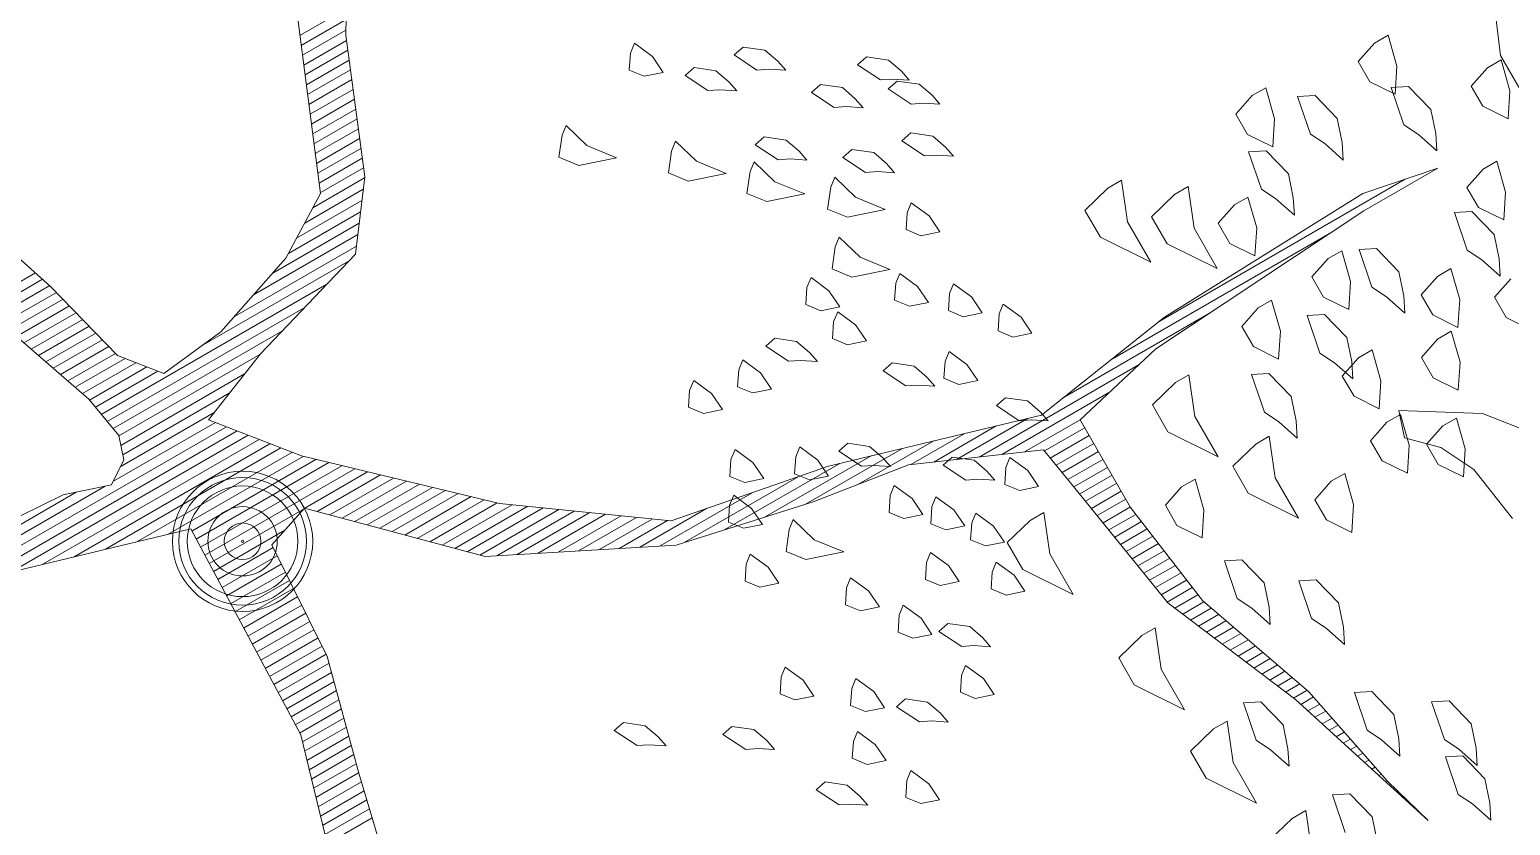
# Model space of a CAD drawing. Header units: metres. Extents: x 12093 to 20303, y 514 to 1412.
# Drawn here: x 19764.666 to 19766.984, y 692.737 to 693.982 of the extents above; entities that cross this region are included whole.
import ezdxf

# ---------------------------------------------------------------- set-up
doc = ezdxf.new("R2010")
doc.units = ezdxf.units.M
for name, color, linetype, lineweight in [('ARBOLES', 52, 'Continuous', 13), ('grass', 64, 'Continuous', 13), ('Layer2', 43, 'Continuous', 20)]:
    doc.layers.add(name, color=color, linetype=linetype, lineweight=lineweight)

# ---------------------------------------------------------------- blocks, each defined once
blk = doc.blocks.new('ghgfghgh')
at = {"layer": 'ARBOLES', "lineweight": 20}
for p, q in [((20001.7025, 664.534), (20001.7002, 664.3997)), ((20001.6752, 664.2434), (20001.6496, 664.4414)), ((20001.655, 664.3992), (20001.7006, 664.4255)), ((20001.6563, 664.3895), (20001.7005, 664.415)), ((20001.6575, 664.3798), (20001.7003, 664.4045)), ((20001.6588, 664.3701), (20001.7009, 664.3944)), ((20001.7002, 664.3997), (20001.7189, 664.2598)), ((20001.66, 664.3604), (20001.7022, 664.3847)), ((20001.6613, 664.3507), (20001.7035, 664.375)), ((20001.6626, 664.341), (20001.7048, 664.3654)), ((20001.6638, 664.3313), (20001.7061, 664.3557)), ((20001.6651, 664.3216), (20001.7074, 664.346)), ((20001.6663, 664.3119), (20001.7087, 664.3363)), ((20001.6676, 664.3022), (20001.71, 664.3267)), ((20001.6688, 664.2925), (20001.7113, 664.317)), ((20001.6701, 664.2828), (20001.7126, 664.3073)), ((20001.6714, 664.2731), (20001.7139, 664.2976)), ((20001.6726, 664.2634), (20001.7152, 664.2879)), ((20001.6739, 664.2537), (20001.7165, 664.2783)), ((20001.6677, 664.2293), (20001.7188, 664.2588)), ((20001.6751, 664.244), (20001.7178, 664.2686)), ((20001.7189, 664.2598), (20001.7097, 664.1835)), ((20002.5027, 664.1171), (20002.7456, 664.2574)), ((20002.7037, 664.2432), (20002.7778, 664.2683)), ((20002.7778, 664.2683), (20002.7047, 664.2261)), ((20001.6412, 664.1794), (20001.6752, 664.2434)), ((20001.6597, 664.2142), (20001.7175, 664.2476)), ((20002.5081, 664.1214), (20002.7037, 664.2432)), ((20001.6517, 664.1992), (20001.7161, 664.2364)), ((20001.6282, 664.1647), (20001.7134, 664.214)), ((20001.6437, 664.1841), (20001.7148, 664.2252)), ((20002.7047, 664.2261), (20002.4996, 664.0899)), ((20001.3545, 664.2001), (20001.409, 664.1517)), ((20001.6092, 664.1434), (20001.7121, 664.2028)), ((20002.4551, 664.0792), (20002.6732, 664.2051)), ((20001.5903, 664.122), (20001.7107, 664.1915)), ((20001.4466, 664.0405), (20001.287, 664.1788)), ((20001.5579, 664.0929), (20001.7034, 664.1769)), ((20001.5768, 664.1068), (20001.6412, 664.1794)), ((20001.7097, 664.1835), (20001.6159, 664.085)), ((20001.3393, 664.1335), (20001.394, 664.165)), ((20001.3465, 664.1272), (20001.4011, 664.1587)), ((20001.3537, 664.121), (20001.4082, 664.1524)), ((20001.3609, 664.1147), (20001.4147, 664.1458)), ((20001.409, 664.1517), (20001.475, 664.0835)), ((20001.459, 664.0254), (20001.6814, 664.1538)), ((20001.3682, 664.1085), (20001.4212, 664.1391)), ((20001.3754, 664.1022), (20001.4277, 664.1324)), ((20001.4648, 664.0183), (20001.6593, 664.1306)), ((20001.3826, 664.0959), (20001.4341, 664.1257)), ((20001.3898, 664.0897), (20001.4406, 664.119)), ((20001.397, 664.0834), (20001.4471, 664.1123)), ((20002.3866, 664.0247), (20002.5081, 664.1214)), ((20002.4075, 664.0413), (20002.5526, 664.1251)), ((20001.4043, 664.0772), (20001.4536, 664.1056)), ((20001.4115, 664.0709), (20001.46, 664.0989)), ((20001.4707, 664.0113), (20001.6372, 664.1074)), ((20001.5208, 664.0656), (20001.5768, 664.1068)), ((20001.4187, 664.0647), (20001.4665, 664.0922)), ((20001.4259, 664.0584), (20001.473, 664.0856)), ((20001.475, 664.0835), (20001.5208, 664.0656)), ((20001.4763, 664.0041), (20001.6154, 664.0844)), ((20001.6159, 664.085), (20001.5648, 664.0201)), ((20002.4996, 664.0899), (20002.4247, 664.0201)), ((20001.4331, 664.0521), (20001.4824, 664.0806)), ((20001.4404, 664.0459), (20001.4932, 664.0764)), ((20001.4474, 664.0395), (20001.5039, 664.0722)), ((20001.4532, 664.0325), (20001.5147, 664.068)), ((20002.3251, 663.9833), (20002.4832, 664.0746)), ((20001.4783, 663.9948), (20001.6004, 664.0653)), ((20001.4763, 664.0044), (20001.4466, 664.0405)), ((20001.4802, 663.9855), (20001.5853, 664.0462)), ((20002.3474, 663.9858), (20002.4538, 664.0472)), ((20001.4777, 663.9736), (20001.5703, 664.0271)), ((20002.1764, 663.9742), (20002.3866, 664.0247)), ((20001.1504, 663.7638), (20001.5824, 664.0132)), ((20001.4705, 663.959), (20001.5716, 664.0174)), ((20001.5648, 664.0201), (20001.6564, 663.9843)), ((20002.2803, 663.9783), (20002.3421, 664.014)), ((20002.3027, 663.9808), (20002.373, 664.0214)), ((20002.3698, 663.9883), (20002.4247, 664.02)), ((20002.3896, 663.9893), (20002.4293, 664.0122)), ((20002.4247, 664.0201), (20002.4746, 663.9336)), ((20001.3394, 663.8625), (20001.5931, 664.009)), ((20001.3703, 663.8699), (20001.6039, 664.0048)), ((20001.4012, 663.8774), (20001.6147, 664.0006)), ((20001.4321, 663.8848), (20001.6254, 663.9964)), ((20001.4812, 663.9806), (20001.4763, 664.0044)), ((20002.2062, 663.9564), (20002.2803, 663.9992)), ((20002.2579, 663.9758), (20002.3112, 664.0066)), ((20002.3954, 663.9822), (20002.4338, 664.0044)), ((20002.4012, 663.9751), (20002.4383, 663.9965)), ((20001.463, 663.8922), (20001.6362, 663.9922)), ((20001.4689, 663.9558), (20001.4812, 663.9806)), ((20001.4939, 663.8996), (20001.647, 663.9879)), ((20001.5248, 663.907), (20001.658, 663.9839)), ((20001.5483, 663.9102), (20001.6708, 663.9808)), ((20001.6564, 663.9843), (20001.8518, 663.9375)), ((20002.1141, 663.9241), (20002.2185, 663.9843)), ((20002.1538, 663.9366), (20002.2494, 663.9917)), ((20002.3886, 663.9904), (20002.2554, 663.9755)), ((20002.4183, 663.9543), (20002.3886, 663.9904)), ((20002.407, 663.9681), (20002.4428, 663.9887)), ((20002.4128, 663.961), (20002.4473, 663.9809)), ((20001.5526, 663.9022), (20001.6835, 663.9778)), ((20001.5569, 663.8942), (20001.6963, 663.9747)), ((20001.5611, 663.8863), (20001.7091, 663.9717)), ((20001.6598, 663.9328), (20001.7218, 663.9686)), ((20001.6721, 663.9295), (20001.7346, 663.9656)), ((20002.0214, 663.9202), (20002.1764, 663.9742)), ((20002.0744, 663.9116), (20002.1876, 663.9769)), ((20002.2554, 663.9755), (20002.1613, 663.9389)), ((20002.4187, 663.9539), (20002.4518, 663.9731)), ((20002.4244, 663.9468), (20002.4563, 663.9653)), ((20001.2006, 663.8032), (20001.4628, 663.9546)), ((20001.4213, 663.9461), (20001.4689, 663.9558)), ((20001.6844, 663.9262), (20001.7474, 663.9625)), ((20001.6968, 663.9229), (20001.7601, 663.9595)), ((20001.7091, 663.9196), (20001.7729, 663.9564)), ((20001.7214, 663.9163), (20001.7857, 663.9533)), ((20002.0347, 663.8991), (20002.1474, 663.9641)), ((20002.5112, 663.8395), (20002.4183, 663.9543)), ((20002.4302, 663.9397), (20002.4609, 663.9575)), ((20001.2508, 663.8426), (20001.4348, 663.9489)), ((20001.3177, 663.8952), (20001.4213, 663.9461)), ((20001.7338, 663.913), (20001.7984, 663.9503)), ((20001.7461, 663.9097), (20001.8112, 663.9472)), ((20001.7584, 663.9063), (20001.824, 663.9442)), ((20001.7708, 663.903), (20001.8367, 663.9411)), ((20001.7831, 663.8997), (20001.8495, 663.9381)), ((20001.7954, 663.8964), (20001.8644, 663.9362)), ((20001.8518, 663.9375), (20002.0214, 663.9202)), ((20002.0104, 663.8955), (20002.1018, 663.9482)), ((20002.1613, 663.9389), (20002.0262, 663.8964)), ((20002.4359, 663.9326), (20002.4654, 663.9496)), ((20002.4416, 663.9255), (20002.4699, 663.9418)), ((20001.5654, 663.8783), (20001.659, 663.9323)), ((20001.6594, 663.9329), (20001.6272, 663.8965)), ((20001.8377, 663.8851), (20001.6594, 663.9329)), ((20001.8078, 663.8931), (20001.8797, 663.9347)), ((20001.8201, 663.8898), (20001.8951, 663.9331)), ((20001.8324, 663.8865), (20001.9104, 663.9315)), ((20001.8492, 663.8858), (20001.9257, 663.93)), ((20001.8694, 663.887), (20001.9411, 663.9284)), ((20001.8895, 663.8882), (20001.9564, 663.9268)), ((20001.9097, 663.8894), (20001.9718, 663.9253)), ((20001.9298, 663.8906), (20001.9871, 663.9237)), ((20001.95, 663.8918), (20002.0024, 663.9221)), ((20001.9903, 663.8942), (20002.0563, 663.9324)), ((20002.4474, 663.9184), (20002.4744, 663.934)), ((20002.4531, 663.9113), (20002.4799, 663.9267)), ((20002.4746, 663.9336), (20002.5455, 663.8416)), ((20001.5472, 663.9124), (20001.3369, 663.8619)), ((20001.6557, 663.7091), (20001.5472, 663.9124)), ((20001.5696, 663.8703), (20001.64, 663.911)), ((20001.9701, 663.893), (20002.0178, 663.9206)), ((20002.4589, 663.9042), (20002.4855, 663.9195)), ((20002.4646, 663.8971), (20002.491, 663.9123)), ((20001.5739, 663.8623), (20001.6285, 663.8939)), ((20001.6272, 663.8965), (20001.682, 663.7863)), ((20002.0262, 663.8964), (20001.8377, 663.8851)), ((20002.4704, 663.89), (20002.4966, 663.9051)), ((20002.4761, 663.8829), (20002.5021, 663.8979)), ((20001.5781, 663.8544), (20001.6326, 663.8858)), ((20001.5824, 663.8464), (20001.6366, 663.8777)), ((20002.4819, 663.8758), (20002.5077, 663.8907)), ((20002.4876, 663.8687), (20002.5132, 663.8834)), ((20001.5866, 663.8384), (20001.6406, 663.8696)), ((20002.4934, 663.8616), (20002.5188, 663.8762)), ((20002.4991, 663.8545), (20002.5244, 663.869)), ((20001.5909, 663.8305), (20001.6446, 663.8615)), ((20001.5951, 663.8225), (20001.6487, 663.8534)), ((20002.5049, 663.8473), (20002.5299, 663.8618)), ((20002.5106, 663.8402), (20002.5355, 663.8546)), ((20001.5994, 663.8145), (20001.6527, 663.8453)), ((20001.6036, 663.8066), (20001.6567, 663.8372)), ((20002.6373, 663.7439), (20002.5112, 663.8395)), ((20002.5182, 663.8342), (20002.541, 663.8474)), ((20002.526, 663.8283), (20002.5469, 663.8403)), ((20002.5338, 663.8224), (20002.5542, 663.8341)), ((20002.5455, 663.8416), (20002.6506, 663.7516)), ((20001.6079, 663.7986), (20001.6607, 663.8291)), ((20001.6121, 663.7906), (20001.6648, 663.821)), ((20002.5416, 663.8164), (20002.5615, 663.8279)), ((20002.5495, 663.8105), (20002.5687, 663.8217)), ((20001.6164, 663.7827), (20001.6688, 663.8129)), ((20001.6207, 663.7747), (20001.6728, 663.8048)), ((20002.5573, 663.8046), (20002.576, 663.8154)), ((20002.5651, 663.7987), (20002.5833, 663.8092)), ((20001.6249, 663.7667), (20001.6768, 663.7967)), ((20002.5729, 663.7928), (20002.5906, 663.803)), ((20002.5807, 663.7869), (20002.5978, 663.7968)), ((20002.5885, 663.7809), (20002.6051, 663.7905)), ((20001.6292, 663.7587), (20001.6809, 663.7886)), ((20001.6334, 663.7508), (20001.6837, 663.7798)), ((20001.682, 663.7863), (20001.713, 663.6712)), ((20002.5963, 663.775), (20002.6124, 663.7843)), ((20002.6041, 663.7691), (20002.6197, 663.7781)), ((20001.6377, 663.7428), (20001.6862, 663.7708)), ((20001.6419, 663.7348), (20001.6886, 663.7618)), ((20002.6119, 663.7632), (20002.6269, 663.7719)), ((20002.6197, 663.7573), (20002.6342, 663.7656)), ((20001.6462, 663.7269), (20001.691, 663.7528)), ((20002.6275, 663.7513), (20002.6415, 663.7594)), ((20002.6353, 663.7454), (20002.6488, 663.7532)), ((20002.6425, 663.7392), (20002.6551, 663.7465)), ((20002.6506, 663.7516), (20002.7282, 663.6634)), ((20001.6504, 663.7189), (20001.6935, 663.7437)), ((20001.6547, 663.7109), (20001.6959, 663.7347)), ((20002.7683, 663.6245), (20002.6373, 663.7439)), ((20002.6495, 663.7328), (20002.6612, 663.7395)), ((20002.6565, 663.7264), (20002.6673, 663.7326)), ((20001.6574, 663.7021), (20001.6983, 663.7257)), ((20002.6635, 663.72), (20002.6734, 663.7257)), ((20002.6705, 663.7136), (20002.6795, 663.7188)), ((20001.7333, 663.3904), (20001.6557, 663.7091)), ((20001.6596, 663.6929), (20001.7008, 663.7167)), ((20001.6618, 663.6838), (20001.7032, 663.7077)), ((20002.6775, 663.7073), (20002.6855, 663.7119)), ((20002.6845, 663.7009), (20002.6916, 663.705)), ((20001.6641, 663.6746), (20001.7056, 663.6986)), ((20001.6663, 663.6655), (20001.708, 663.6896)), ((20002.6915, 663.6945), (20002.6977, 663.698)), ((20002.6985, 663.6881), (20002.7038, 663.6911)), ((20001.6685, 663.6564), (20001.7105, 663.6806)), ((20002.7055, 663.6817), (20002.7098, 663.6842)), ((20002.7126, 663.6753), (20002.7159, 663.6773)), ((20001.6707, 663.6472), (20001.7129, 663.6716)), ((20001.673, 663.6381), (20001.7156, 663.6627)), ((20001.713, 663.6712), (20001.7517, 663.5428)), ((20002.7266, 663.6626), (20002.7281, 663.6635)), ((20002.7282, 663.6634), (20002.7683, 663.6245)), ((20001.6752, 663.6289), (20001.7182, 663.6538)), ((20001.6774, 663.6198), (20001.7209, 663.6449)), ((20002.7336, 663.6562), (20002.7348, 663.6569)), ((20001.6796, 663.6107), (20001.7236, 663.636)), ((20001.6819, 663.6015), (20001.7263, 663.6272))]:
    blk.add_line(p, q, dxfattribs=at)
for radius in [0.0692, 0.063, 0.0546, 0.0342, 0.0181, 0.00112]:
    blk.add_circle((20001.5984, 663.9001), radius, dxfattribs=at)
at = {"layer": 'grass'}
for p, q in [((20002.8317, 664.4457), (20002.8396, 664.3797)), ((20001.9851, 664.3917), (20001.9811, 664.3819)), ((20002.0027, 664.3787), (20001.9851, 664.3917)), ((20002.7154, 664.3918), (20002.6993, 664.3736)), ((20002.7287, 664.3995), (20002.7154, 664.3918)), ((20002.7374, 664.3691), (20002.7287, 664.3995)), ((20001.9811, 664.3819), (20001.98, 664.3652)), ((20002.0134, 664.3629), (20002.0027, 664.3787)), ((20002.0833, 664.3801), (20002.0922, 664.3879)), ((20002.1058, 664.3652), (20002.0833, 664.3801)), ((20002.0922, 664.3879), (20002.1138, 664.3848)), ((20002.1138, 664.3848), (20002.1265, 664.3739)), ((20002.2052, 664.3703), (20002.2141, 664.3781)), ((20002.2141, 664.3781), (20002.2357, 664.375)), ((20002.2357, 664.375), (20002.2484, 664.3641)), ((20002.8402, 664.3752), (20002.8269, 664.3675)), ((20002.8396, 664.3797), (20002.8614, 664.3419)), ((20002.8489, 664.3448), (20002.8402, 664.3752)), ((20001.98, 664.3652), (20001.9947, 664.3591)), ((20001.9947, 664.3591), (20002.0134, 664.3629)), ((20002.035, 664.3598), (20002.0439, 664.3676)), ((20002.0575, 664.3449), (20002.035, 664.3598)), ((20002.0439, 664.3676), (20002.0655, 664.3645)), ((20002.0655, 664.3645), (20002.0782, 664.3536)), ((20002.1176, 664.3661), (20002.1058, 664.3652)), ((20002.1343, 664.365), (20002.1176, 664.3661)), ((20002.1265, 664.3739), (20002.1343, 664.365)), ((20002.2277, 664.3554), (20002.2052, 664.3703)), ((20002.2484, 664.3641), (20002.2562, 664.3552)), ((20002.6993, 664.3736), (20002.7108, 664.3537)), ((20002.7356, 664.3414), (20002.7374, 664.3691)), ((20002.8269, 664.3675), (20002.8108, 664.3494)), ((20002.0693, 664.3458), (20002.0575, 664.3449)), ((20002.086, 664.3447), (20002.0693, 664.3458)), ((20002.0782, 664.3536), (20002.086, 664.3447)), ((20002.1597, 664.3431), (20002.1687, 664.3509)), ((20002.1687, 664.3509), (20002.1903, 664.3478)), ((20002.1903, 664.3478), (20002.203, 664.3369)), ((20002.2395, 664.3563), (20002.2277, 664.3554)), ((20002.2355, 664.3465), (20002.2444, 664.3543)), ((20002.258, 664.3316), (20002.2355, 664.3465)), ((20002.2562, 664.3552), (20002.2395, 664.3563)), ((20002.2444, 664.3543), (20002.266, 664.3512)), ((20002.266, 664.3512), (20002.2787, 664.3403)), ((20002.608, 664.3475), (20002.5947, 664.3399)), ((20002.6167, 664.3171), (20002.608, 664.3475)), ((20002.7108, 664.3537), (20002.7356, 664.3414)), ((20002.7318, 664.3481), (20002.7489, 664.3491)), ((20002.7443, 664.311), (20002.7318, 664.3481)), ((20002.7489, 664.3491), (20002.7709, 664.3263)), ((20002.8108, 664.3494), (20002.8223, 664.3294)), ((20002.1822, 664.3282), (20002.1597, 664.3431)), ((20002.203, 664.3369), (20002.2108, 664.328)), ((20002.2698, 664.3325), (20002.258, 664.3316)), ((20002.2865, 664.3314), (20002.2698, 664.3325)), ((20002.2787, 664.3403), (20002.2865, 664.3314)), ((20002.5947, 664.3399), (20002.5786, 664.3217)), ((20002.6394, 664.3391), (20002.6566, 664.3401)), ((20002.652, 664.302), (20002.6394, 664.3391)), ((20002.6566, 664.3401), (20002.6786, 664.3174)), ((20002.8471, 664.3172), (20002.8489, 664.3448)), ((20002.1941, 664.3291), (20002.1822, 664.3282)), ((20002.2108, 664.328), (20002.1941, 664.3291)), ((20002.5786, 664.3217), (20002.5901, 664.3017)), ((20002.6149, 664.2895), (20002.6167, 664.3171)), ((20002.6786, 664.3174), (20002.6835, 664.2936)), ((20002.7709, 664.3263), (20002.7758, 664.3026)), ((20002.8223, 664.3294), (20002.8471, 664.3172)), ((20001.9176, 664.3106), (20001.9136, 664.3008)), ((20001.9381, 664.2907), (20001.9176, 664.3106)), ((20002.2489, 664.2953), (20002.2578, 664.3031)), ((20002.2578, 664.3031), (20002.2794, 664.3)), ((20002.5901, 664.3017), (20002.6149, 664.2895)), ((20002.6663, 664.2926), (20002.652, 664.302)), ((20002.7587, 664.3015), (20002.7443, 664.311)), ((20002.7768, 664.2854), (20002.7587, 664.3015)), ((20002.7758, 664.3026), (20002.7768, 664.2854)), ((20001.9136, 664.3008), (20001.9105, 664.2792)), ((20001.9675, 664.2787), (20001.9381, 664.2907)), ((20002.0257, 664.295), (20002.0217, 664.2852)), ((20002.0462, 664.2752), (20002.0257, 664.295)), ((20002.1043, 664.2915), (20002.1132, 664.2993)), ((20002.1268, 664.2765), (20002.1043, 664.2915)), ((20002.1132, 664.2993), (20002.1348, 664.2961)), ((20002.1348, 664.2961), (20002.1475, 664.2852)), ((20002.1907, 664.279), (20002.1996, 664.2868)), ((20002.1996, 664.2868), (20002.2212, 664.2837)), ((20002.2714, 664.2804), (20002.2489, 664.2953)), ((20002.2794, 664.3), (20002.2921, 664.2891)), ((20002.2921, 664.2891), (20002.2999, 664.2801)), ((20002.6845, 664.2764), (20002.6663, 664.2926)), ((20002.6835, 664.2936), (20002.6845, 664.2764)), ((20001.9105, 664.2792), (20001.9301, 664.2711)), ((20001.9301, 664.2711), (20001.9675, 664.2787)), ((20002.0217, 664.2852), (20002.0185, 664.2636)), ((20002.0756, 664.2632), (20002.0462, 664.2752)), ((20002.1032, 664.2747), (20002.0992, 664.2649)), ((20002.1237, 664.2549), (20002.1032, 664.2747)), ((20002.1386, 664.2774), (20002.1268, 664.2765)), ((20002.1553, 664.2763), (20002.1386, 664.2774)), ((20002.1475, 664.2852), (20002.1553, 664.2763)), ((20002.2132, 664.2641), (20002.1907, 664.279)), ((20002.2212, 664.2837), (20002.2339, 664.2728)), ((20002.2339, 664.2728), (20002.2417, 664.2639)), ((20002.2832, 664.2813), (20002.2714, 664.2804)), ((20002.2999, 664.2801), (20002.2832, 664.2813)), ((20002.5911, 664.2846), (20002.6083, 664.2856)), ((20002.6037, 664.2475), (20002.5911, 664.2846)), ((20002.6083, 664.2856), (20002.6303, 664.2629)), ((20002.8359, 664.2752), (20002.8226, 664.2675)), ((20002.8446, 664.2448), (20002.8359, 664.2752)), ((20002.0185, 664.2636), (20002.0381, 664.2556)), ((20002.0381, 664.2556), (20002.0756, 664.2632)), ((20002.0992, 664.2649), (20002.0961, 664.2433)), ((20002.1827, 664.2594), (20002.1787, 664.2496)), ((20002.2032, 664.2396), (20002.1827, 664.2594)), ((20002.225, 664.265), (20002.2132, 664.2641)), ((20002.2417, 664.2639), (20002.225, 664.265)), ((20002.6303, 664.2629), (20002.6351, 664.2391)), ((20002.8226, 664.2675), (20002.8065, 664.2494)), ((20002.0961, 664.2433), (20002.1157, 664.2353)), ((20002.1157, 664.2353), (20002.1531, 664.2429)), ((20002.1531, 664.2429), (20002.1237, 664.2549)), ((20002.1787, 664.2496), (20002.1756, 664.228)), ((20002.4523, 664.2487), (20002.4295, 664.2267)), ((20002.4655, 664.2564), (20002.4523, 664.2487)), ((20002.4714, 664.2155), (20002.4655, 664.2564)), ((20002.5313, 664.2501), (20002.518, 664.2424)), ((20002.5372, 664.2091), (20002.5313, 664.2501)), ((20002.618, 664.2381), (20002.6037, 664.2475)), ((20002.8065, 664.2494), (20002.818, 664.2294)), ((20002.8428, 664.2172), (20002.8446, 664.2448)), ((20002.2326, 664.2276), (20002.2032, 664.2396)), ((20002.2582, 664.2342), (20002.2542, 664.2244)), ((20002.2758, 664.2213), (20002.2582, 664.2342)), ((20002.518, 664.2424), (20002.4952, 664.2204)), ((20002.5771, 664.2322), (20002.561, 664.214)), ((20002.5904, 664.2398), (20002.5771, 664.2322)), ((20002.5991, 664.2094), (20002.5904, 664.2398)), ((20002.6362, 664.2219), (20002.618, 664.2381)), ((20002.6351, 664.2391), (20002.6362, 664.2219)), ((20002.818, 664.2294), (20002.8428, 664.2172)), ((20002.1756, 664.228), (20002.1952, 664.22)), ((20002.1952, 664.22), (20002.2326, 664.2276)), ((20002.2542, 664.2244), (20002.2531, 664.2077)), ((20002.2865, 664.2055), (20002.2758, 664.2213)), ((20002.4295, 664.2267), (20002.4448, 664.2001)), ((20002.4945, 664.1756), (20002.4714, 664.2155)), ((20002.4952, 664.2204), (20002.5106, 664.1938)), ((20002.561, 664.214), (20002.5725, 664.194)), ((20002.7942, 664.2246), (20002.8114, 664.2256)), ((20002.8068, 664.1875), (20002.7942, 664.2246)), ((20002.8114, 664.2256), (20002.8334, 664.2028)), ((20002.1872, 664.2004), (20002.1832, 664.1906)), ((20002.2077, 664.1806), (20002.1872, 664.2004)), ((20002.2531, 664.2077), (20002.2678, 664.2017)), ((20002.2678, 664.2017), (20002.2865, 664.2055)), ((20002.4448, 664.2001), (20002.4945, 664.1756)), ((20002.5602, 664.1692), (20002.5372, 664.2091)), ((20002.5973, 664.1818), (20002.5991, 664.2094)), ((20002.8334, 664.2028), (20002.8382, 664.179)), ((20002.1832, 664.1906), (20002.1801, 664.169)), ((20002.5106, 664.1938), (20002.5602, 664.1692)), ((20002.5725, 664.194), (20002.5973, 664.1818)), ((20002.683, 664.1869), (20002.6697, 664.1792)), ((20002.6917, 664.1565), (20002.683, 664.1869)), ((20002.7001, 664.188), (20002.7173, 664.189)), ((20002.7127, 664.1509), (20002.7001, 664.188)), ((20002.7173, 664.189), (20002.7393, 664.1662)), ((20002.8211, 664.178), (20002.8068, 664.1875)), ((20002.2371, 664.1685), (20002.2077, 664.1806)), ((20002.6697, 664.1792), (20002.6536, 664.1611)), ((20002.8393, 664.1619), (20002.8211, 664.178)), ((20002.8382, 664.179), (20002.8393, 664.1619)), ((20002.1593, 664.1603), (20002.1553, 664.1505)), ((20002.177, 664.1474), (20002.1593, 664.1603)), ((20002.1801, 664.169), (20002.1997, 664.1609)), ((20002.1997, 664.1609), (20002.2371, 664.1685)), ((20002.2469, 664.1645), (20002.2429, 664.1547)), ((20002.2645, 664.1516), (20002.2469, 664.1645)), ((20002.6536, 664.1611), (20002.6651, 664.1411)), ((20002.6899, 664.1289), (20002.6917, 664.1565)), ((20002.7393, 664.1662), (20002.7441, 664.1424)), ((20002.7774, 664.1616), (20002.7613, 664.1435)), ((20002.7907, 664.1693), (20002.7774, 664.1616)), ((20002.7994, 664.1389), (20002.7907, 664.1693)), ((20002.8498, 664.1591), (20002.8336, 664.1409)), ((20002.1553, 664.1505), (20002.1542, 664.1338)), ((20002.1876, 664.1315), (20002.177, 664.1474)), ((20002.2429, 664.1547), (20002.2418, 664.138)), ((20002.2752, 664.1358), (20002.2645, 664.1516)), ((20002.2959, 664.1445), (20002.2948, 664.1278)), ((20002.2999, 664.1543), (20002.2959, 664.1445)), ((20002.3175, 664.1414), (20002.2999, 664.1543)), ((20002.3282, 664.1256), (20002.3175, 664.1414)), ((20002.6651, 664.1411), (20002.6899, 664.1289)), ((20002.727, 664.1414), (20002.7127, 664.1509)), ((20002.7452, 664.1253), (20002.727, 664.1414)), ((20002.7441, 664.1424), (20002.7452, 664.1253)), ((20002.7613, 664.1435), (20002.7728, 664.1235)), ((20002.8336, 664.1409), (20002.8452, 664.121)), ((20002.1542, 664.1338), (20002.1689, 664.1277)), ((20002.1689, 664.1277), (20002.1876, 664.1315)), ((20002.1856, 664.1266), (20002.1816, 664.1168)), ((20002.2032, 664.1137), (20002.1856, 664.1266)), ((20002.2418, 664.138), (20002.2565, 664.132)), ((20002.2565, 664.132), (20002.2752, 664.1358)), ((20002.2948, 664.1278), (20002.3095, 664.1218)), ((20002.3489, 664.1343), (20002.3449, 664.1245)), ((20002.3665, 664.1213), (20002.3489, 664.1343)), ((20002.6004, 664.1304), (20002.5843, 664.1122)), ((20002.6137, 664.138), (20002.6004, 664.1304)), ((20002.6224, 664.1076), (20002.6137, 664.138)), ((20002.7976, 664.1112), (20002.7994, 664.1389)), ((20002.1816, 664.1168), (20002.1805, 664.1001)), ((20002.2139, 664.0979), (20002.2032, 664.1137)), ((20002.3095, 664.1218), (20002.3282, 664.1256)), ((20002.3449, 664.1245), (20002.3438, 664.1077)), ((20002.3772, 664.1055), (20002.3665, 664.1213)), ((20002.5843, 664.1122), (20002.5958, 664.0923)), ((20002.649, 664.123), (20002.6661, 664.124)), ((20002.6615, 664.0859), (20002.649, 664.123)), ((20002.6661, 664.124), (20002.6881, 664.1012)), ((20002.7728, 664.1235), (20002.7976, 664.1112)), ((20002.8452, 664.121), (20002.87, 664.1087)), ((20002.1146, 664.0928), (20002.1235, 664.1006)), ((20002.1235, 664.1006), (20002.1451, 664.0974)), ((20002.1451, 664.0974), (20002.1578, 664.0865)), ((20002.1805, 664.1001), (20002.1952, 664.0941)), ((20002.1952, 664.0941), (20002.2139, 664.0979)), ((20002.3438, 664.1077), (20002.3585, 664.1017)), ((20002.3585, 664.1017), (20002.3772, 664.1055)), ((20002.6206, 664.08), (20002.6224, 664.1076)), ((20002.6881, 664.1012), (20002.693, 664.0775)), ((20002.7776, 664.0997), (20002.7615, 664.0816)), ((20002.7909, 664.1074), (20002.7776, 664.0997)), ((20002.7997, 664.077), (20002.7909, 664.1074)), ((20002.1371, 664.0778), (20002.1146, 664.0928)), ((20002.1578, 664.0865), (20002.1656, 664.0776)), ((20002.2955, 664.0875), (20002.2915, 664.0777)), ((20002.3131, 664.0745), (20002.2955, 664.0875)), ((20002.5958, 664.0923), (20002.6206, 664.08)), ((20002.6759, 664.0764), (20002.6615, 664.0859)), ((20002.7129, 664.089), (20002.6996, 664.0813)), ((20002.7216, 664.0585), (20002.7129, 664.089)), ((20002.0879, 664.0694), (20002.0868, 664.0527)), ((20002.0919, 664.0792), (20002.0879, 664.0694)), ((20002.1095, 664.0663), (20002.0919, 664.0792)), ((20002.1489, 664.0787), (20002.1371, 664.0778)), ((20002.1656, 664.0776), (20002.1489, 664.0787)), ((20002.2304, 664.0683), (20002.2393, 664.0761)), ((20002.2529, 664.0534), (20002.2304, 664.0683)), ((20002.2393, 664.0761), (20002.261, 664.073)), ((20002.261, 664.073), (20002.2737, 664.0621)), ((20002.2915, 664.0777), (20002.2904, 664.061)), ((20002.3238, 664.0587), (20002.3131, 664.0745)), ((20002.694, 664.0603), (20002.6759, 664.0764)), ((20002.6996, 664.0813), (20002.6835, 664.0631)), ((20002.693, 664.0775), (20002.694, 664.0603)), ((20002.7615, 664.0816), (20002.7731, 664.0616)), ((20002.7979, 664.0493), (20002.7997, 664.077)), ((20002.0435, 664.0589), (20002.0395, 664.0491)), ((20002.0611, 664.046), (20002.0435, 664.0589)), ((20002.1202, 664.0504), (20002.1095, 664.0663)), ((20002.2647, 664.0543), (20002.2529, 664.0534)), ((20002.2814, 664.0532), (20002.2647, 664.0543)), ((20002.2737, 664.0621), (20002.2814, 664.0532)), ((20002.2904, 664.061), (20002.3051, 664.0549)), ((20002.3051, 664.0549), (20002.3238, 664.0587)), ((20002.5188, 664.0567), (20002.4961, 664.0347)), ((20002.5321, 664.0644), (20002.5188, 664.0567)), ((20002.538, 664.0234), (20002.5321, 664.0644)), ((20002.594, 664.0646), (20002.6111, 664.0657)), ((20002.6066, 664.0275), (20002.594, 664.0646)), ((20002.6111, 664.0657), (20002.6332, 664.0429)), ((20002.6835, 664.0631), (20002.6951, 664.0432)), ((20002.7199, 664.0309), (20002.7216, 664.0585)), ((20002.7731, 664.0616), (20002.7979, 664.0493)), ((20002.0395, 664.0491), (20002.0384, 664.0324)), ((20002.0718, 664.0302), (20002.0611, 664.046)), ((20002.0868, 664.0527), (20002.1015, 664.0466)), ((20002.1015, 664.0466), (20002.1202, 664.0504)), ((20002.3423, 664.034), (20002.3512, 664.0418)), ((20002.3512, 664.0418), (20002.3728, 664.0387)), ((20002.3728, 664.0387), (20002.3855, 664.0278)), ((20002.6332, 664.0429), (20002.638, 664.0191)), ((20002.6951, 664.0432), (20002.7199, 664.0309)), ((20002.0384, 664.0324), (20002.0531, 664.0264)), ((20002.0531, 664.0264), (20002.0718, 664.0302)), ((20002.3648, 664.0191), (20002.3423, 664.034)), ((20002.3855, 664.0278), (20002.3933, 664.0189)), ((20002.4961, 664.0347), (20002.5114, 664.0081)), ((20002.6209, 664.0181), (20002.6066, 664.0275)), ((20002.7408, 664.0253), (20002.7275, 664.0176)), ((20002.7393, 664.0293), (20002.7448, 664.0022)), ((20002.8217, 664.0264), (20002.7393, 664.0293)), ((20002.7495, 663.9949), (20002.7408, 664.0253)), ((20002.8737, 664.006), (20002.8217, 664.0264)), ((20002.3766, 664.02), (20002.3648, 664.0191)), ((20002.3933, 664.0189), (20002.3766, 664.02)), ((20002.561, 663.9835), (20002.538, 664.0234)), ((20002.639, 664.002), (20002.6209, 664.0181)), ((20002.638, 664.0191), (20002.639, 664.002)), ((20002.7275, 664.0176), (20002.7114, 663.9994)), ((20002.7828, 664.014), (20002.7667, 663.9959)), ((20002.7961, 664.0217), (20002.7828, 664.014)), ((20002.8048, 663.9913), (20002.7961, 664.0217)), ((20002.1866, 663.989), (20002.1955, 663.9968)), ((20002.1955, 663.9968), (20002.2171, 663.9937)), ((20002.5114, 664.0081), (20002.561, 663.9835)), ((20002.5981, 663.9961), (20002.5754, 663.9741)), ((20002.6114, 664.0038), (20002.5981, 663.9961)), ((20002.6173, 663.9628), (20002.6114, 664.0038)), ((20002.7114, 663.9994), (20002.723, 663.9795)), ((20002.7448, 664.0022), (20002.7806, 663.9926)), ((20002.7478, 663.9672), (20002.7495, 663.9949)), ((20002.7667, 663.9959), (20002.7782, 663.9759)), ((20002.0803, 663.9809), (20002.0792, 663.9642)), ((20002.0843, 663.9907), (20002.0803, 663.9809)), ((20002.1019, 663.9778), (20002.0843, 663.9907)), ((20002.1443, 663.9834), (20002.1431, 663.9667)), ((20002.1483, 663.9932), (20002.1443, 663.9834)), ((20002.1659, 663.9803), (20002.1483, 663.9932)), ((20002.1766, 663.9645), (20002.1659, 663.9803)), ((20002.2091, 663.9741), (20002.1866, 663.989)), ((20002.2171, 663.9937), (20002.2298, 663.9828)), ((20002.2298, 663.9828), (20002.2376, 663.9738)), ((20002.2897, 663.9754), (20002.2986, 663.9832)), ((20002.2986, 663.9832), (20002.3202, 663.9801)), ((20002.3202, 663.9801), (20002.3329, 663.9692)), ((20002.3556, 663.9828), (20002.3516, 663.973)), ((20002.3732, 663.9699), (20002.3556, 663.9828)), ((20002.7806, 663.9926), (20002.8132, 663.9711)), ((20002.803, 663.9637), (20002.8048, 663.9913)), ((20002.1126, 663.962), (20002.1019, 663.9778)), ((20002.1431, 663.9667), (20002.1578, 663.9607)), ((20002.2209, 663.975), (20002.2091, 663.9741)), ((20002.2376, 663.9738), (20002.2209, 663.975)), ((20002.3122, 663.9605), (20002.2897, 663.9754)), ((20002.3329, 663.9692), (20002.3407, 663.9603)), ((20002.3516, 663.973), (20002.3505, 663.9563)), ((20002.3839, 663.9541), (20002.3732, 663.9699)), ((20002.5754, 663.9741), (20002.5907, 663.9475)), ((20002.6859, 663.967), (20002.6726, 663.9593)), ((20002.6946, 663.9365), (20002.6859, 663.967)), ((20002.723, 663.9795), (20002.7478, 663.9672)), ((20002.7782, 663.9759), (20002.803, 663.9637)), ((20002.8132, 663.9711), (20002.8514, 663.9225)), ((20002.0792, 663.9642), (20002.0939, 663.9582)), ((20002.0939, 663.9582), (20002.1126, 663.962)), ((20002.1578, 663.9607), (20002.1766, 663.9645)), ((20002.2414, 663.9551), (20002.2374, 663.9453)), ((20002.259, 663.9422), (20002.2414, 663.9551)), ((20002.324, 663.9614), (20002.3122, 663.9605)), ((20002.3407, 663.9603), (20002.324, 663.9614)), ((20002.3505, 663.9563), (20002.3652, 663.9503)), ((20002.3652, 663.9503), (20002.3839, 663.9541)), ((20002.525, 663.9539), (20002.5089, 663.9357)), ((20002.5383, 663.9615), (20002.525, 663.9539)), ((20002.547, 663.9311), (20002.5383, 663.9615)), ((20002.6404, 663.9229), (20002.6173, 663.9628)), ((20002.6726, 663.9593), (20002.6565, 663.9411)), ((20002.083, 663.9455), (20002.079, 663.9357)), ((20002.1006, 663.9326), (20002.083, 663.9455)), ((20002.2374, 663.9453), (20002.2363, 663.9286)), ((20002.2697, 663.9264), (20002.259, 663.9422)), ((20002.2826, 663.944), (20002.2786, 663.9342)), ((20002.3002, 663.9311), (20002.2826, 663.944)), ((20002.5907, 663.9475), (20002.6404, 663.9229)), ((20002.6565, 663.9411), (20002.668, 663.9212)), ((20002.6928, 663.9089), (20002.6946, 663.9365)), ((20002.079, 663.9357), (20002.0779, 663.919)), ((20002.1113, 663.9168), (20002.1006, 663.9326)), ((20002.1418, 663.9215), (20002.1378, 663.9117)), ((20002.1623, 663.9017), (20002.1418, 663.9215)), ((20002.2363, 663.9286), (20002.251, 663.9226)), ((20002.251, 663.9226), (20002.2697, 663.9264)), ((20002.2786, 663.9342), (20002.2775, 663.9175)), ((20002.3109, 663.9153), (20002.3002, 663.9311)), ((20002.3218, 663.928), (20002.3178, 663.9182)), ((20002.3394, 663.9151), (20002.3218, 663.928)), ((20002.3889, 663.9285), (20002.3756, 663.9208)), ((20002.3948, 663.8876), (20002.3889, 663.9285)), ((20002.5089, 663.9357), (20002.5204, 663.9157)), ((20002.5452, 663.9035), (20002.547, 663.9311)), ((20002.0779, 663.919), (20002.0926, 663.913)), ((20002.0926, 663.913), (20002.1113, 663.9168)), ((20002.1378, 663.9117), (20002.1347, 663.8901)), ((20002.2775, 663.9175), (20002.2922, 663.9115)), ((20002.2922, 663.9115), (20002.3109, 663.9153)), ((20002.3178, 663.9182), (20002.3167, 663.9015)), ((20002.3501, 663.8993), (20002.3394, 663.9151)), ((20002.3756, 663.9208), (20002.3529, 663.8988)), ((20002.5204, 663.9157), (20002.5452, 663.9035)), ((20002.668, 663.9212), (20002.6928, 663.9089)), ((20002.1917, 663.8896), (20002.1623, 663.9017)), ((20002.3167, 663.9015), (20002.3314, 663.8955)), ((20002.3314, 663.8955), (20002.3501, 663.8993)), ((20002.3529, 663.8988), (20002.3682, 663.8722)), ((20002.0953, 663.8776), (20002.0942, 663.8609)), ((20002.0993, 663.8874), (20002.0953, 663.8776)), ((20002.1169, 663.8745), (20002.0993, 663.8874)), ((20002.1347, 663.8901), (20002.1543, 663.882)), ((20002.1543, 663.882), (20002.1917, 663.8896)), ((20002.2733, 663.8792), (20002.2721, 663.8625)), ((20002.2773, 663.889), (20002.2733, 663.8792)), ((20002.2949, 663.8761), (20002.2773, 663.889)), ((20002.3421, 663.8796), (20002.3381, 663.8698)), ((20002.3597, 663.8667), (20002.3421, 663.8796)), ((20002.4179, 663.8477), (20002.3948, 663.8876)), ((20002.5672, 663.8807), (20002.5844, 663.8817)), ((20002.5798, 663.8436), (20002.5672, 663.8807)), ((20002.5844, 663.8817), (20002.6064, 663.859)), ((20002.1276, 663.8587), (20002.1169, 663.8745)), ((20002.1984, 663.864), (20002.1944, 663.8542)), ((20002.216, 663.8511), (20002.1984, 663.864)), ((20002.3056, 663.8603), (20002.2949, 663.8761)), ((20002.3381, 663.8698), (20002.337, 663.8531)), ((20002.3704, 663.8509), (20002.3597, 663.8667)), ((20002.3682, 663.8722), (20002.4179, 663.8477)), ((20002.0942, 663.8609), (20002.1089, 663.8549)), ((20002.1089, 663.8549), (20002.1276, 663.8587)), ((20002.1944, 663.8542), (20002.1933, 663.8375)), ((20002.2267, 663.8353), (20002.216, 663.8511)), ((20002.2721, 663.8625), (20002.2868, 663.8565)), ((20002.2868, 663.8565), (20002.3056, 663.8603)), ((20002.337, 663.8531), (20002.3517, 663.8471)), ((20002.3517, 663.8471), (20002.3704, 663.8509)), ((20002.6064, 663.859), (20002.6112, 663.8352)), ((20002.6406, 663.861), (20002.6578, 663.8621)), ((20002.6532, 663.824), (20002.6406, 663.861)), ((20002.6578, 663.8621), (20002.6798, 663.8393)), ((20002.1933, 663.8375), (20002.208, 663.8315)), ((20002.208, 663.8315), (20002.2267, 663.8353)), ((20002.2503, 663.8371), (20002.2463, 663.8273)), ((20002.2679, 663.8242), (20002.2503, 663.8371)), ((20002.5941, 663.8342), (20002.5798, 663.8436)), ((20002.6123, 663.8181), (20002.5941, 663.8342)), ((20002.6112, 663.8352), (20002.6123, 663.8181)), ((20002.6798, 663.8393), (20002.6846, 663.8155)), ((20002.2463, 663.8273), (20002.2452, 663.8106)), ((20002.2786, 663.8083), (20002.2679, 663.8242)), ((20002.2855, 663.8112), (20002.2944, 663.819)), ((20002.2944, 663.819), (20002.316, 663.8159)), ((20002.6675, 663.8145), (20002.6532, 663.824)), ((20002.2452, 663.8106), (20002.2599, 663.8046)), ((20002.2599, 663.8046), (20002.2786, 663.8083)), ((20002.308, 663.7963), (20002.2855, 663.8112)), ((20002.316, 663.8159), (20002.3287, 663.805)), ((20002.3287, 663.805), (20002.3365, 663.7961)), ((20002.4856, 663.807), (20002.4629, 663.785)), ((20002.4989, 663.8147), (20002.4856, 663.807)), ((20002.5048, 663.7738), (20002.4989, 663.8147)), ((20002.6857, 663.7984), (20002.6675, 663.8145)), ((20002.6846, 663.8155), (20002.6857, 663.7984)), ((20002.3198, 663.7972), (20002.308, 663.7963)), ((20002.3365, 663.7961), (20002.3198, 663.7972)), ((20002.1338, 663.776), (20002.1298, 663.7662)), ((20002.1514, 663.7631), (20002.1338, 663.776)), ((20002.3118, 663.7776), (20002.3078, 663.7678)), ((20002.3294, 663.7647), (20002.3118, 663.7776)), ((20002.4629, 663.785), (20002.4782, 663.7584)), ((20002.1298, 663.7662), (20002.1287, 663.7495)), ((20002.1621, 663.7473), (20002.1514, 663.7631)), ((20002.2036, 663.7647), (20002.1996, 663.7549)), ((20002.2212, 663.7518), (20002.2036, 663.7647)), ((20002.3078, 663.7678), (20002.3067, 663.7511)), ((20002.3401, 663.7489), (20002.3294, 663.7647)), ((20002.5279, 663.7339), (20002.5048, 663.7738)), ((20002.1287, 663.7495), (20002.1434, 663.7435)), ((20002.1434, 663.7435), (20002.1621, 663.7473)), ((20002.1996, 663.7549), (20002.1984, 663.7382)), ((20002.2319, 663.7359), (20002.2212, 663.7518)), ((20002.3067, 663.7511), (20002.3214, 663.7451)), ((20002.3214, 663.7451), (20002.3401, 663.7489)), ((20002.4782, 663.7584), (20002.5279, 663.7339)), ((20002.6954, 663.7508), (20002.7125, 663.7519)), ((20002.7079, 663.7137), (20002.6954, 663.7508)), ((20002.7125, 663.7519), (20002.7345, 663.7291)), ((20002.1984, 663.7382), (20002.2132, 663.7322)), ((20002.2132, 663.7322), (20002.2319, 663.7359)), ((20002.2437, 663.7368), (20002.2526, 663.7446)), ((20002.2662, 663.7219), (20002.2437, 663.7368)), ((20002.2526, 663.7446), (20002.2742, 663.7415)), ((20002.2742, 663.7415), (20002.2869, 663.7306)), ((20002.5859, 663.7408), (20002.6031, 663.7418)), ((20002.5985, 663.7037), (20002.5859, 663.7408)), ((20002.6031, 663.7418), (20002.6251, 663.7191)), ((20002.7716, 663.7416), (20002.7888, 663.7427)), ((20002.7842, 663.7046), (20002.7716, 663.7416)), ((20002.7888, 663.7427), (20002.8108, 663.7199)), ((20001.9652, 663.7134), (20001.9741, 663.7212)), ((20001.9741, 663.7212), (20001.9957, 663.7181)), ((20001.9957, 663.7181), (20002.0084, 663.7071)), ((20002.0724, 663.7096), (20002.0813, 663.7174)), ((20002.0813, 663.7174), (20002.1029, 663.7143)), ((20002.278, 663.7228), (20002.2662, 663.7219)), ((20002.2947, 663.7217), (20002.278, 663.7228)), ((20002.2869, 663.7306), (20002.2947, 663.7217)), ((20002.5698, 663.7226), (20002.5565, 663.715)), ((20002.5757, 663.6817), (20002.5698, 663.7226)), ((20002.6251, 663.7191), (20002.6299, 663.6953)), ((20002.7345, 663.7291), (20002.7394, 663.7053)), ((20002.8108, 663.7199), (20002.8156, 663.6961)), ((20001.9877, 663.6985), (20001.9652, 663.7134)), ((20002.0084, 663.7071), (20002.0162, 663.6982)), ((20002.0949, 663.6947), (20002.0724, 663.7096)), ((20002.1029, 663.7143), (20002.1156, 663.7034)), ((20002.1156, 663.7034), (20002.1234, 663.6945)), ((20002.2011, 663.7027), (20002.2, 663.686)), ((20002.2051, 663.7125), (20002.2011, 663.7027)), ((20002.2227, 663.6996), (20002.2051, 663.7125)), ((20002.5565, 663.715), (20002.5338, 663.693)), ((20002.6128, 663.6943), (20002.5985, 663.7037)), ((20002.7223, 663.7043), (20002.7079, 663.7137)), ((20002.7404, 663.6882), (20002.7223, 663.7043)), ((20002.7394, 663.7053), (20002.7404, 663.6882)), ((20002.7985, 663.6951), (20002.7842, 663.7046)), ((20001.9995, 663.6993), (20001.9877, 663.6985)), ((20002.0162, 663.6982), (20001.9995, 663.6993)), ((20002.1067, 663.6956), (20002.0949, 663.6947)), ((20002.1234, 663.6945), (20002.1067, 663.6956)), ((20002.2334, 663.6838), (20002.2227, 663.6996)), ((20002.5338, 663.693), (20002.5491, 663.6664)), ((20002.631, 663.6782), (20002.6128, 663.6943)), ((20002.6299, 663.6953), (20002.631, 663.6782)), ((20002.7852, 663.6874), (20002.8023, 663.6884)), ((20002.8167, 663.679), (20002.7985, 663.6951)), ((20002.8023, 663.6884), (20002.8243, 663.6657)), ((20002.8156, 663.6961), (20002.8167, 663.679)), ((20002.2, 663.686), (20002.2147, 663.68)), ((20002.2147, 663.68), (20002.2334, 663.6838)), ((20002.2579, 663.6738), (20002.2539, 663.664)), ((20002.2755, 663.6609), (20002.2579, 663.6738)), ((20002.5988, 663.6418), (20002.5757, 663.6817)), ((20002.7977, 663.6503), (20002.7852, 663.6874)), ((20002.1644, 663.6548), (20002.1733, 663.6626)), ((20002.1733, 663.6626), (20002.1949, 663.6595)), ((20002.1949, 663.6595), (20002.2076, 663.6486)), ((20002.2539, 663.664), (20002.2528, 663.6473)), ((20002.2862, 663.6451), (20002.2755, 663.6609)), ((20002.5491, 663.6664), (20002.5988, 663.6418)), ((20002.7196, 663.669), (20002.722, 663.6704)), ((20002.8243, 663.6657), (20002.8292, 663.6419)), ((20002.1869, 663.6399), (20002.1644, 663.6548)), ((20002.2076, 663.6486), (20002.2154, 663.6397)), ((20002.2528, 663.6473), (20002.2675, 663.6413)), ((20002.2675, 663.6413), (20002.2862, 663.6451)), ((20002.6739, 663.6498), (20002.6911, 663.6508)), ((20002.6865, 663.6127), (20002.6739, 663.6498)), ((20002.6911, 663.6508), (20002.7131, 663.6281)), ((20002.7406, 663.6498), (20002.7416, 663.6504)), ((20002.7476, 663.6434), (20002.7483, 663.6439)), ((20002.8121, 663.6409), (20002.7977, 663.6503)), ((20002.1987, 663.6408), (20002.1869, 663.6399)), ((20002.2154, 663.6397), (20002.1987, 663.6408)), ((20002.6474, 663.6344), (20002.6341, 663.6267)), ((20002.6533, 663.5935), (20002.6474, 663.6344)), ((20002.7546, 663.637), (20002.7551, 663.6373)), ((20002.7616, 663.6307), (20002.7618, 663.6308)), ((20002.8302, 663.6248), (20002.8121, 663.6409)), ((20002.8292, 663.6419), (20002.8302, 663.6248)), ((20002.6341, 663.6267), (20002.6113, 663.6047)), ((20002.7131, 663.6281), (20002.718, 663.6043))]:
    blk.add_line(p, q, dxfattribs=at)

msp = doc.modelspace()

# ---------------------------------------------------------------- hatches: boundary and pattern name
at = {"layer": 'grass'}
h = msp.add_hatch(dxfattribs=at)
h.set_pattern_fill('AR-CONC', color=256, scale=0.002, style=0)
h.set_pattern_definition([(50, (19136.99335, 73.14804), (0.36436934, -0.03187817), [0.0381, -0.4191]), (355, (19136.99335, 73.14804), (-0.07048565, 0.38211329), [0.03048, -0.33528]), (100.451, (19137.0237, 73.1454), (0.293885, 0.35023338), [0.03238, -0.35618]), (46.1842, (19136.99335, 73.24964), (0.54215808, -0.08408466), [0.05715, -0.62865]), (96.6356, (19137.03853, 73.24264), (0.47480847, 0.4948511), [0.04857, -0.53427]), (351.184, (19136.99335, 73.24964), (0.4748092, 0.49485024), [0.04572, -0.50292]), (21, (19137.04415, 73.22424), (0.30322976, -0.20453104), [0.0381, -0.4191]), (326, (19137.04415, 73.22424), (0.12360406, 0.36837593), [0.03048, -0.33528]), (71.4514, (19137.06942, 73.2072), (0.42683298, 0.16384572), [0.03238, -0.35618]), (37.5, (19136.99335, 73.14804), (0.006177207, 0.169110078), [0, -0.331216, 0, -0.34036, 0, -0.33655]), (7.5, (19136.99335, 73.14804), (0.133639325, 0.20036115), [0, -0.194056, 0, -0.323596, 0, -0.12827]), (327.5, (19136.88007, 73.14804), (0.27118119, -0.011457488), [0, -0.127, 0, -0.39624, 0, -0.52578]), (317.5, (19136.82927, 73.14804), (0.29625836, 0.05085298), [0, -0.1651, 0, -0.263144, 0, -0.37338])])
h.paths.add_polyline_path([(19767.8591, 693.143), (19767.1589, 693.3426), (19767.1319, 693.3409), (19767.1164, 693.3547), (19766.9494, 693.4023), (19766.957, 693.3757), (19766.9556, 693.3534), (19766.9704, 693.3437), (19767.0309, 693.2666), (19767.0687, 693.2565), (19767.0807, 693.2634), (19767.0996, 693.2583), (19767.1426, 693.2671), (19767.1735, 693.269), (19767.2113, 693.2588), (19767.246, 693.1988), (19767.2497, 693.137), (19767.2603, 693.0631), (19767.2405, 692.8757), (19767.2184, 692.831), (19767.1792, 692.7603), (19767.1621, 692.7345), (19767.1589, 692.6846), (19767.1456, 692.5969), (19767.1525, 692.5849), (19767.1063, 692.5263), (19767.0306, 692.5466), (19767.0099, 692.5826), (19766.9512, 692.6287), (19766.9065, 692.6509), (19766.798, 692.7002), (19766.774, 692.6864), (19766.7952, 692.6496), (19766.8092, 692.6576), (19766.822, 692.6126), (19766.8723, 692.5992), (19766.9142, 692.5267), (19767.646, 692.3657)])

# ---------------------------------------------------------------- linework, layer by layer
at = {"layer": 'Layer2'}
for radius, start, end in [(5.5636, 32.6006, 77.2155), (5.4636, 32.586, 77.2113)]:
    msp.add_arc((19764.5201, 690.217), radius, start, end, dxfattribs=at)

# ---------------------------------------------------------------- block references
at = {"layer": 'Defpoints', "lineweight": 20, "xscale": 1.586003757394792, "yscale": 1.586003757394792, "zscale": 1.586003757394792}
msp.add_blockref('ghgfghgh', (-11957.6107, -359.7666), dxfattribs=at)

doc.saveas('drawing.dxf')
